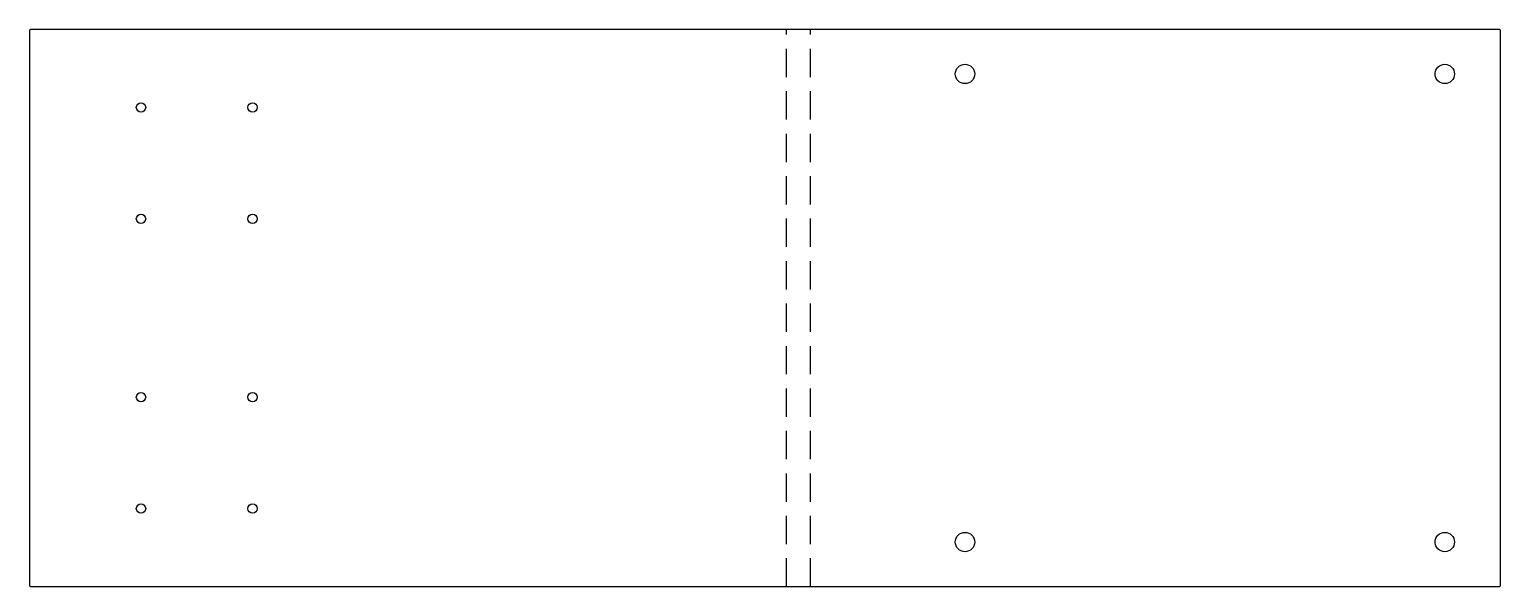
# Model space of a CAD drawing. Extents: x 0 to 659, y 0 to 250.
import ezdxf

# ---------------------------------------------------------------- set-up
doc = ezdxf.new("R2010")
doc.units = 0
doc.header["$MEASUREMENT"] = 0
doc.linetypes.add('DASHED', pattern=[19.05, 12.7, -6.35])
doc.layers.get('0').update_dxf_attribs({"linetype": 'CONTINUOUS'})

msp = doc.modelspace()

# ---------------------------------------------------------------- linework, layer by layer
for p, q in [((0, 249.5), (0, 0.5)), ((658.78, 250), (0.5, 250)), ((659.28, 0.5), (659.28, 249.5)), ((0.5, 0), (658.78, 0))]:
    msp.add_line(p, q)
at = {"linetype": 'DASHED'}
for p, q in [((339.28, 0), (339.28, 250)), ((350, 0), (350, 250))]:
    msp.add_line(p, q, dxfattribs=at)
for centre, radius in [((419.28, 230), 4.35), ((634.28, 230), 4.35), ((50, 215), 2.1), ((100, 215), 2.1), ((50, 165), 2.1), ((100, 165), 2.1), ((50, 85), 2.1), ((100, 85), 2.1), ((50, 35), 2.1), ((100, 35), 2.1), ((419.28, 20), 4.35), ((634.28, 20), 4.35)]:
    msp.add_circle(centre, radius)
for centre, start, end in [((0.5, 249.5), 90, 180), ((658.78, 249.5), 0, 90), ((0.5, 0.5), 180, 270), ((658.78, 0.5), 270, 0)]:
    msp.add_arc(centre, 0.5, start, end)

doc.saveas('drawing.dxf')
